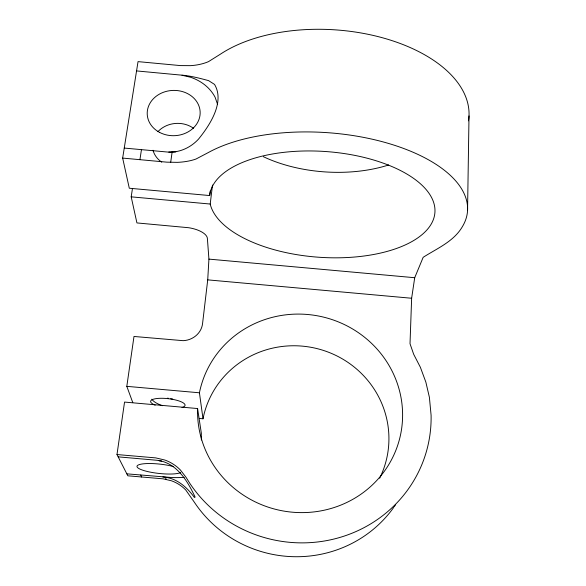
<?xml version="1.0" encoding="UTF-8"?>
<svg xmlns="http://www.w3.org/2000/svg" width="586" height="586" viewBox="0 0 586 586"><rect width="100%" height="100%" fill="white"/><g stroke="black" fill="none" stroke-linecap="round" stroke-linejoin="round"><path stroke-width="0.88" d="M467.555 210.374L469.012 115.918M468.507 120.841A139.563 77.938 3.8 0 0 381.274 37.438A139.563 77.938 3.8 0 0 220.446 54.146L208.521 61.625A49.136 29.644 11.9 0 1 190.611 65.654L180.473 65.595L138.04 61.625L122.657 158.081L166.878 162.161L177.426 162.351A51.246 26.202 10.2 0 0 195.966 159.04L208.235 152.602A145.116 68.291 4 0 1 386.943 142.984A145.116 68.291 4 0 1 462.742 226.042C454.143 241.41 437.215 248.303 423.165 257.32L414.712 277.713L411.636 298.252L410.017 343.726L413.672 354.274L420.382 367.297L425.854 382.116L429.392 397.286L431.091 415.232A131.564 126.906 13.8 0 1 338.657 537.794A131.564 126.906 13.8 0 1 189.996 483.626L186.07 477.363L180.4 470.001A43.899 42.089 -40 0 0 164.834 460.032L155.693 457.886L116.988 454.546L124.547 402.077L197.592 408.545A102.74 99.056 13.8 0 0 343.616 503.923A102.74 99.056 13.8 0 0 363.1 336.093A102.74 99.056 13.8 0 0 199.423 392.788L126.81 386.342L133.989 336.467L183.14 340.671A20.07 18.62 -8.2 0 0 202.595 323.296L207.722 279.866L208.924 259.115L207.4 238.641A20.862 8.878 7.9 0 0 188.604 227.712L136.926 222.929L131.191 196.845L132.436 188.714M122.657 158.081L129.294 188.231L209.671 195.556L210.22 191.014M209.671 195.556A112.959 52.967 4.1 0 1 378.307 161.465A112.959 52.967 4.1 0 1 384.064 252.214A112.959 52.967 4.1 0 1 210.206 204.038L212.506 185.03M170.709 162.227L172.167 151.752M139.929 159.656L141.453 149.642M168.768 152.082C180.092 152.594 190.992 147.32 198.537 139.087C209.795 125.258 225.039 102.089 214.542 84.413L208.572 80.626C199.101 78.07 189.534 75.557 179.609 74.964L136.553 70.921M175.822 151.921L168.189 152.096L124.254 148.068M159.099 460.845L161.677 461.036M116.988 454.546L127.843 475.803L163.164 478.843L171.515 480.806A40.082 38.537 -44.6 0 1 185.74 489.962L194.523 502.48A120.342 117.134 15.4 0 0 393.763 507.344M199.365 418.463L203.005 418.785A93.98 91.445 15.3 0 1 324.571 350.802A93.98 91.445 15.3 0 1 379.655 478.249M118.167 456.853L156.916 460.274C176.613 462.5 187.483 480.894 195.116 497.082L194.405 497.477C186.861 487.01 176.467 477.78 162.849 476.989M126.84 473.84L171.91 477.539A38.793 8.043 6.2 0 0 184.136 477.363M208.924 259.115L414.712 277.713M207.722 279.866L411.636 298.252M131.191 196.845L210.206 204.038M182.004 75.257L190.369 77.191A45.415 38.83 -2.4 0 1 215.113 97.269L217.618 104.498M140.757 475.063L141.636 477.011M126.81 386.342L132.795 402.626M165.508 477.546L166.204 479.56M197.592 408.545L201.35 433.34A93.98 91.445 15.3 0 0 201.394 440.013M199.423 392.788L203.005 418.785M395.667 504.59A120.342 117.134 15.4 0 1 394.246 506.663M155.187 405.146A17.338 4.659 6.6 0 1 155.253 398.766A17.338 4.659 6.6 0 1 178.664 400.839A17.338 4.659 6.6 0 1 182.004 407.519M180.569 472.616A22.62 4.688 6.2 0 1 149.452 471.964A22.62 4.688 6.2 0 1 140.53 464.273A22.62 4.688 6.2 0 1 173.566 466.581M388.643 164.981A108.666 60.475 3.8 0 1 263.356 156.689M161.751 162.183A25.037 21.697 -2.7 0 1 153.012 150.265M157.912 131.674A25.037 21.697 -2.7 0 1 193.534 128.29M162.447 405.702A17.104 6.014 13.1 0 1 151.877 399.169M172.709 399.059A17.045 6.124 13.1 0 1 170.673 398.758M168.614 398.363A17.045 6.124 13.1 0 1 167.589 398.128M159.663 132.429A26.487 22.649 -2.4 0 0 200.148 113.538A26.487 22.649 -2.4 0 0 161.231 93.203A26.487 22.649 -2.4 0 0 159.663 132.429"/></g></svg>
